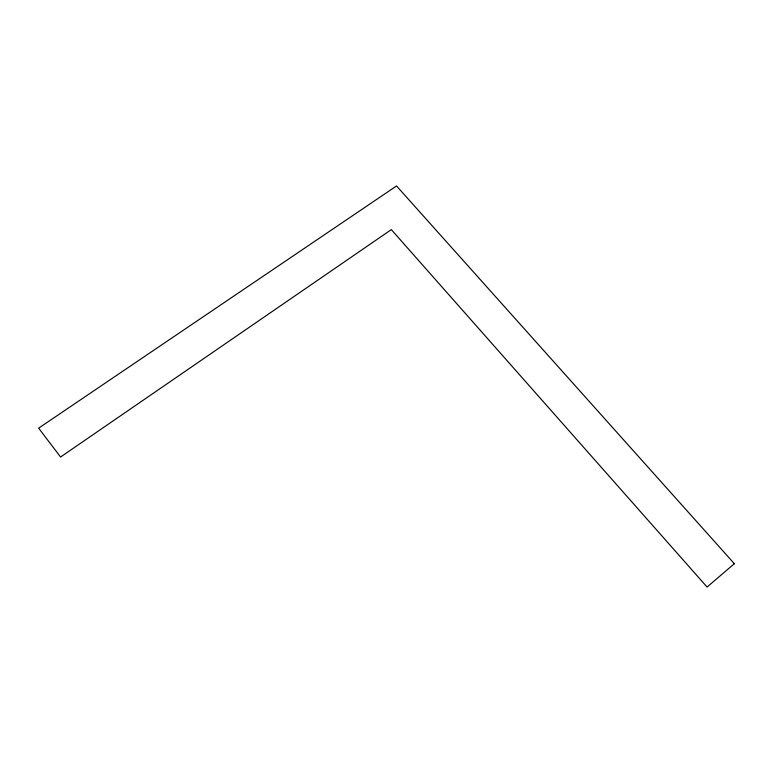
<?xml version="1.0" encoding="UTF-8"?>
<svg xmlns="http://www.w3.org/2000/svg" width="773" height="773" viewBox="0 0 773 773"><rect width="100%" height="100%" fill="white"/><g stroke="black" fill="none" stroke-linecap="round" stroke-linejoin="round"><path stroke-width="1.16" d="M734.35 563.701L707.073 587.045L391.322 229.62L60.565 457.017L38.65 428.155L396.539 185.955L734.35 563.701"/></g></svg>
